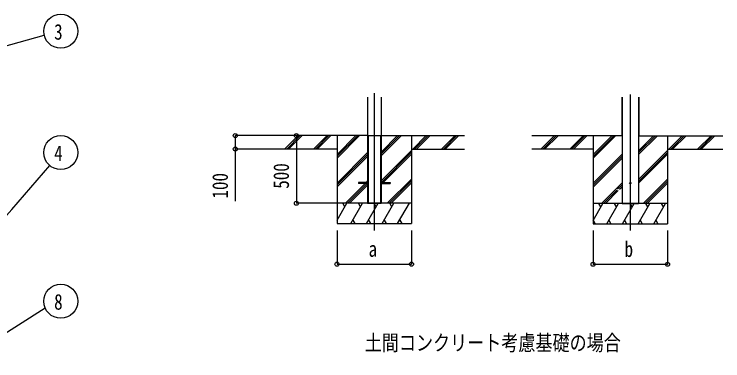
# Model space of a CAD drawing. Units: millimetres, scale not verified. Extents: x -14718 to 14718, y -10396 to 10396.
# Drawn here: x -1991 to 3240, y -1039 to 1522 of the extents above; entities that cross this region are included whole.
import ezdxf
from ezdxf.enums import TextEntityAlignment as Align

# ---------------------------------------------------------------- set-up
doc = ezdxf.new("R2010")
doc.units = ezdxf.units.MM
doc.header["$LTSCALE"] = 50
for name, color, linetype in [('0-2_USER1', 3, 'Continuous'), ('0-3_YKK_12', 2, 'Continuous'), ('0-4_YKK_A1', 4, 'Continuous'), ('0-5_YKK_D', 6, 'Continuous')]:
    doc.layers.add(name, color=color, linetype=linetype)
doc.styles.add('ＭＳ ゴシック', font='')
doc.styles.get('ＭＳ ゴシック').set_extended_font_data('MS Gothic')

msp = doc.modelspace()

# ---------------------------------------------------------------- linework, layer by layer
at = {"layer": '0-3_YKK_12'}
for p, q in [((666.76, 938.55), (666.76, -75.3)), ((2556.76, 926.91), (2556.76, -76.3))]:
    msp.add_line(p, q, dxfattribs=at)
at = {"layer": '0-4_YKK_A1'}
for p, q in [((616.76, 909.06), (616.76, 124.7)), ((616.76, 909.06), (616.76, 124.7)), ((716.76, 909.06), (716.76, 124.7)), ((716.76, 909.06), (716.76, 124.7)), ((2495.46, 909.06), (2495.46, 623.7)), ((2495.86, 909.06), (2495.86, 123.7)), ((2617.66, 909.06), (2617.66, 123.7)), ((2619.26, 909.06), (2619.26, 623.7)), ((616.76, 624.7), (-59.19, 624.7)), ((7.5, 526.11), (106.1, 624.7)), ((20.24, 524.7), (120.24, 624.7)), ((34.38, 524.7), (134.38, 624.7)), ((219.63, 526.11), (318.23, 624.7)), ((232.37, 524.7), (332.37, 624.7)), ((246.51, 524.7), (346.51, 624.7)), ((391.76, 624.7), (391.76, -25.3)), ((391.76, 457.82), (558.64, 624.7)), ((391.76, 471.97), (544.5, 624.7)), ((391.76, 486.11), (530.36, 624.7)), ((616.76, 624.7), (716.76, 624.7)), ((619.26, 624.7), (619.26, 124.7)), ((620.76, 624.7), (620.76, 124.7)), ((712.76, 624.7), (712.76, 124.7)), ((714.26, 624.7), (714.26, 124.7)), ((716.76, 474.46), (867.01, 624.7)), ((716.76, 488.6), (852.87, 624.7)), ((716.76, 502.74), (838.73, 624.7)), ((716.76, 624.7), (1332.38, 624.7)), ((941.76, 624.7), (941.76, -25.3)), ((950.86, 524.7), (1050.86, 624.7)), ((965, 524.7), (1065, 624.7)), ((979.14, 524.7), (1079.14, 624.7)), ((1162.99, 524.7), (1262.99, 624.7)), ((1177.13, 524.7), (1277.14, 624.7)), ((1191.28, 524.7), (1291.28, 624.7)), ((2495.86, 623.7), (1830.81, 623.7)), ((1897.5, 525.11), (1996.1, 623.7)), ((1910.24, 523.7), (2010.24, 623.7)), ((1924.38, 523.7), (2024.38, 623.7)), ((2109.63, 525.11), (2208.23, 623.7)), ((2122.37, 523.7), (2222.37, 623.7)), ((2136.51, 523.7), (2236.51, 623.7)), ((2281.76, 623.7), (2281.76, -26.3)), ((2281.76, 456.82), (2448.65, 623.7)), ((2281.76, 470.97), (2434.5, 623.7)), ((2281.76, 485.11), (2420.36, 623.7)), ((2494.56, 623.7), (2495.16, 623.7)), ((2617.66, 484.36), (2757.01, 623.7)), ((2617.66, 498.5), (2742.87, 623.7)), ((2617.66, 512.64), (2728.73, 623.7)), ((2617.66, 623.7), (3239.97, 623.7)), ((2617.66, 623.7), (2617.76, 623.7)), ((2617.76, 623.7), (2618.06, 623.7)), ((2618.96, 623.7), (2619.26, 623.7)), ((2831.76, 623.7), (2831.76, -26.3)), ((2840.86, 523.7), (2940.86, 623.7)), ((2855, 523.7), (2955, 623.7)), ((2869.14, 523.7), (2969.15, 623.7)), ((3052.99, 523.7), (3152.99, 623.7)), ((3067.13, 523.7), (3167.14, 623.7)), ((3081.28, 523.7), (3181.28, 623.7)), ((391.76, 524.7), (-59.19, 524.7)), ((941.76, 524.7), (1332.38, 524.7)), ((2281.76, 523.7), (1830.81, 523.7)), ((2831.76, 523.7), (3239.97, 523.7)), ((391.76, 273.98), (616.76, 498.98)), ((391.76, 259.84), (616.76, 484.83)), ((716.76, 290.61), (941.76, 515.61)), ((719.5, 279.2), (941.76, 501.47)), ((733.64, 279.2), (941.76, 487.32)), ((2281.76, 272.98), (2495.86, 487.08)), ((2281.76, 258.84), (2495.86, 472.93)), ((2617.66, 300.51), (2831.76, 514.61)), ((2617.66, 286.37), (2831.76, 500.47)), ((2617.66, 272.23), (2831.76, 486.32)), ((391.76, 245.69), (616.76, 470.69)), ((2281.76, 244.69), (2495.86, 458.79)), ((454.62, 124.7), (600.12, 270.2)), ((468.76, 124.7), (614.26, 270.2)), ((616.76, 279.2), (549.26, 279.2)), ((549.26, 279.2), (549.26, 270.2)), ((616.76, 270.2), (549.26, 270.2)), ((609.12, 279.2), (616.76, 286.84)), ((716.76, 279.2), (784.26, 279.2)), ((716.76, 262.33), (724.64, 270.2)), ((716.76, 270.2), (784.26, 270.2)), ((762.99, 124.7), (941.76, 303.48)), ((777.13, 124.7), (941.76, 289.34)), ((784.26, 279.2), (784.26, 270.2)), ((791.27, 124.7), (941.76, 275.19)), ((2344.62, 123.7), (2495.86, 274.94)), ((2652.99, 123.7), (2831.76, 302.48)), ((2667.13, 123.7), (2831.76, 288.34)), ((2681.27, 123.7), (2831.76, 274.19)), ((482.91, 124.7), (616.76, 258.56)), ((2358.76, 123.7), (2456.76, 221.7)), ((2372.91, 123.7), (2468.41, 219.2)), ((2463.27, 228.2), (2495.86, 260.8)), ((2477.41, 228.2), (2495.86, 246.66)), ((941.76, 124.7), (391.76, 124.7)), ((391.76, -0.75), (464.19, 124.7)), ((449.19, 98.72), (434.19, 124.7)), ((493.06, -25.29), (579.66, 124.7)), ((564.66, 98.72), (549.66, 124.71)), ((608.53, -25.29), (695.13, 124.7)), ((616.76, 124.7), (716.76, 124.7)), ((680.13, 98.72), (665.13, 124.7)), ((724, -25.3), (810.6, 124.7)), ((795.6, 98.72), (780.6, 124.7)), ((839.47, -25.3), (926.07, 124.7)), ((2831.76, 123.7), (2281.76, 123.7)), ((2281.76, -1.75), (2354.19, 123.7)), ((2339.19, 97.72), (2324.19, 123.7)), ((2383.06, -26.29), (2469.66, 123.7)), ((2454.66, 97.72), (2439.66, 123.71)), ((2495.86, 123.7), (2617.66, 123.7)), ((2498.53, -26.29), (2585.13, 123.7)), ((2570.13, 97.72), (2555.13, 123.7)), ((2614, -26.3), (2700.6, 123.7)), ((2685.6, 97.72), (2670.6, 123.7)), ((2729.47, -26.3), (2816.07, 123.7)), ((2801.07, 97.72), (2786.07, 123.7)), ((508.06, 0.68), (523.06, -25.29)), ((623.53, 0.68), (638.53, -25.29)), ((739, 0.69), (754, -25.3)), ((854.47, 0.68), (869.47, -25.3)), ((391.76, -25.3), (941.76, -25.3)), ((2281.76, -26.3), (2831.76, -26.3)), ((2282.59, -0.32), (2297.59, -26.29)), ((2398.06, -0.32), (2413.06, -26.29)), ((2513.53, -0.32), (2528.53, -26.29)), ((2629, -0.31), (2644, -26.3)), ((2744.47, -0.32), (2759.47, -26.3))]:
    msp.add_line(p, q, dxfattribs=at)
for points in [[(2494.26, 909.06), (2494.26, 623.7), (2494.56, 623.7)], [(2618.06, 909.06), (2618.06, 623.7), (2618.36, 623.7), (2618.96, 623.7)], [(2495.16, 623.7), (2495.46, 623.7), (2495.76, 623.7), (2495.86, 623.7)]]:
    msp.add_lwpolyline(points, dxfattribs=at)
msp.add_circle((2556.76, 273.7), 5, dxfattribs=at)
at = {"layer": '0-5_YKK_D'}
for p, q in [((6.43, 624.7), (-360.19, 624.7)), ((165.7, 624.7), (90.76, 624.7)), ((91.76, 624.7), (91.76, 124.7)), ((6.43, 524.7), (-360.19, 524.7)), ((390.76, 124.7), (90.76, 124.7)), ((391.76, -75.3), (391.76, -326.3)), ((941.76, -75.3), (941.76, -326.3)), ((2281.76, -76.3), (2281.76, -327.3)), ((2831.76, -76.3), (2831.76, -327.3)), ((391.76, -325.3), (941.76, -325.3)), ((2281.76, -326.3), (2831.76, -326.3))]:
    msp.add_line(p, q, dxfattribs=at)
for points in [[(-2260.06, 1229.14), (-2202.74, 1245.1), (-1769.82, 1365.6)], [(-359.19, 624.7), (-359.19, 524.7), (-359.19, 139.6)], [(-2047.43, 33.73), (-2008.6, 78.81), (-1729.19, 403.18)], [(-2378.45, -1039.31), (-2328.27, -1007.33), (-1763.73, -647.54)]]:
    msp.add_lwpolyline(points, dxfattribs=at)
for centre, radius in [((-1647.43, 1395.56), 126), ((-359.19, 624.7), 14.88), ((91.76, 624.7), 14.88), ((-1647.43, 499.06), 126), ((-359.19, 524.7), 14.88), ((91.76, 124.7), 14.88), ((391.76, -325.3), 14.88), ((941.76, -325.3), 14.88), ((2281.76, -326.3), 14.88), ((2831.76, -326.3), 14.88), ((-1647.43, -599.05), 126)]:
    msp.add_circle(centre, radius, dxfattribs=at)

# ---------------------------------------------------------------- texts
at = {"layer": '0-2_USER1', "style": 'ＭＳ ゴシック', "width": 0.8}
msp.add_text('土間コンクリート考慮基礎の場合', height=115.5, dxfattribs=at).set_placement((596.5, -998.3), align=Align.BOTTOM_LEFT)
at = {"layer": '0-5_YKK_D', "style": 'ＭＳ ゴシック', "width": 0.8}
for s, p in [('3', (-1696.4, 1298.45)), ('4', (-1696.4, 401.94)), ('b', (2514.76, -306.3)), ('a', (624.76, -305.3)), ('8', (-1696.4, -696.16))]:
    msp.add_text(s, height=115.5, dxfattribs=at).set_placement(p, align=Align.BOTTOM_LEFT)
for s, p in [('500', (71.76, 231.9)), ('100', (-379.19, 159.6))]:
    msp.add_text(s, height=115.5, rotation=90, dxfattribs=at).set_placement(p, align=Align.BOTTOM_LEFT)

doc.saveas('drawing.dxf')
